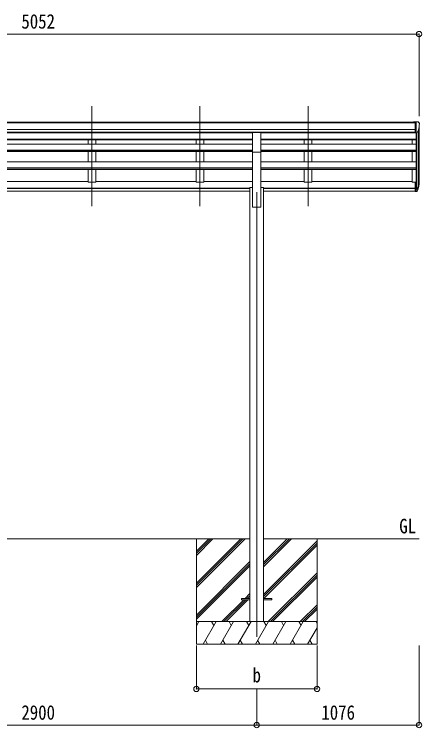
# Model space of a CAD drawing. Units: millimetres at full size, sheet at 1:35. Extents: x -9783 to 33754, y -10064 to 6752.
# Drawn here: x 17696 to 20396, y -4000 to 734 of the extents above; entities that cross this region are included whole.
import ezdxf
from ezdxf.enums import TextEntityAlignment as Align

# ---------------------------------------------------------------- set-up
doc = ezdxf.new("R2010")
doc.units = ezdxf.units.MM
doc.header["$LTSCALE"] = 35
doc.header["$PDMODE"] = 32
doc.header["$PDSIZE"] = 35
for name, color, linetype, lineweight in [('0-0_0', 7, 'Continuous', 9), ('0-1_本体', 4, 'Continuous', 9), ('0-2_部品', 7, 'Continuous', 9), ('0-8_PARTS2', 2, 'Continuous', 9), ('0-A_寸法', 6, 'Continuous', 9)]:
    doc.layers.add(name, color=color, linetype=linetype, lineweight=lineweight)
doc.styles.add('ＭＳ ゴシック', font='')
doc.styles.get('ＭＳ ゴシック').set_extended_font_data('MS Gothic')

msp = doc.modelspace()

# ---------------------------------------------------------------- linework, layer by layer
at = {"layer": '0-0_0'}
for p, q in [((16447.33, -2745.73), (19256.93, -2745.73)), ((18902.13, -2745.73), (18902.13, -3445.73)), ((18902.13, -3039.91), (19196.31, -2745.73)), ((18902.13, -3054.05), (19210.45, -2745.73)), ((18902.13, -3068.19), (19224.59, -2745.73)), ((18902.13, -2856.06), (19012.46, -2745.73)), ((18902.13, -2841.92), (18998.32, -2745.73)), ((18902.13, -2827.78), (18984.18, -2745.73)), ((19347.33, -2745.73), (20378.13, -2745.73)), ((19347.33, -2931.36), (19532.96, -2745.73)), ((19347.33, -2917.22), (19518.82, -2745.73)), ((19347.33, -2903.08), (19504.68, -2745.73)), ((19347.33, -3115.21), (19702.13, -2760.41)), ((19347.33, -3129.35), (19702.13, -2774.55)), ((19349.59, -3141.23), (19702.13, -2788.69)), ((19702.13, -2745.73), (19702.13, -3445.73)), ((18902.13, -3252.04), (19256.93, -2897.24)), ((18902.13, -3266.18), (19256.93, -2911.38)), ((18902.13, -3280.32), (19256.93, -2925.53)), ((19378.94, -3295.73), (19702.13, -2972.54)), ((19393.08, -3295.73), (19702.13, -2986.68)), ((19407.22, -3295.73), (19702.13, -3000.82)), ((19225.07, -3141.23), (19256.93, -3109.37)), ((19239.21, -3141.23), (19256.93, -3123.51)), ((19070.57, -3295.73), (19216.07, -3150.23)), ((19084.71, -3295.73), (19230.21, -3150.23)), ((19098.86, -3295.73), (19244.36, -3150.23)), ((19253.36, -3141.23), (19256.93, -3137.66)), ((19591.07, -3295.73), (19702.13, -3184.67)), ((19605.21, -3295.73), (19702.13, -3198.81)), ((19619.36, -3295.73), (19702.13, -3212.96)), ((19702.13, -3295.73), (18902.13, -3295.73)), ((18902.13, -3323.23), (18918.01, -3295.73)), ((18946.88, -3445.73), (19033.48, -3295.73)), ((19018.48, -3321.71), (19003.48, -3295.73)), ((19062.35, -3445.73), (19148.95, -3295.73)), ((19133.95, -3321.71), (19118.95, -3295.73)), ((19177.82, -3445.73), (19264.42, -3295.73)), ((19249.42, -3321.71), (19234.42, -3295.73)), ((19293.29, -3445.73), (19379.89, -3295.73)), ((19364.89, -3321.71), (19349.89, -3295.73)), ((19408.76, -3445.73), (19495.36, -3295.73)), ((19480.36, -3321.71), (19465.36, -3295.73)), ((19524.23, -3445.73), (19610.83, -3295.73)), ((19580.83, -3295.73), (19595.83, -3321.71)), ((19696.3, -3295.73), (19702.13, -3305.83)), ((19639.7, -3445.73), (19702.13, -3337.59)), ((18902.13, -3445.73), (19702.13, -3445.73)), ((18961.87, -3419.75), (18976.87, -3445.73)), ((19077.35, -3419.75), (19092.34, -3445.73)), ((19192.82, -3419.75), (19207.82, -3445.73)), ((19308.29, -3419.75), (19323.29, -3445.73)), ((19423.76, -3419.75), (19438.75, -3445.73)), ((19539.23, -3419.75), (19554.22, -3445.73)), ((19654.7, -3419.75), (19669.69, -3445.73))]:
    msp.add_line(p, q, dxfattribs=at)
at = {"layer": '0-1_本体'}
for p, q in [((15352.63, 18.39), (20351.63, 18.39)), ((15352.63, 13.04), (20351.63, 13.04)), ((15352.63, -30.49), (20351.63, -30.49)), ((20373.85, -37.16), (20373.85, -406.87)), ((20378.13, -382.6), (20378.13, -18.36)), ((15352.63, -48.16), (20351.63, -48.16)), ((16429.63, -50.53), (19274.63, -50.53)), ((16429.63, -53), (19274.63, -53)), ((18185.13, -50.53), (18185.13, -53)), ((18235.13, -50.53), (18235.13, -53)), ((18901.13, -50.53), (18901.13, -53)), ((18951.13, -50.53), (18951.13, -53)), ((19329.63, -50.65), (20351.63, -50.65)), ((19329.63, -53), (20358.13, -53)), ((19617.13, -50.53), (19617.13, -53)), ((19667.13, -50.53), (19667.13, -53)), ((20358.13, -52.99), (20358.13, -380.43)), ((20364.13, -52.51), (20364.13, -424.87)), ((16429.63, -95.19), (19274.63, -95.19)), ((16429.63, -96.59), (19274.63, -96.59)), ((16429.63, -100.28), (19274.63, -100.28)), ((16429.63, -127.52), (19274.63, -127.52)), ((18185.13, -100.28), (18185.13, -127.52)), ((18235.13, -100.28), (18235.13, -127.52)), ((18901.13, -100.28), (18901.13, -127.52)), ((18951.13, -100.28), (18951.13, -127.52)), ((19329.63, -95.19), (20358.13, -95.19)), ((19329.63, -96.59), (20358.13, -96.59)), ((19329.63, -100.28), (20358.13, -100.28)), ((19329.63, -127.52), (20358.13, -127.52)), ((19617.13, -100.28), (19617.13, -127.52)), ((19667.13, -100.28), (19667.13, -127.52)), ((20333.13, -127.52), (20333.13, -100.28)), ((16429.63, -168.25), (19274.63, -168.25)), ((16429.63, -169.73), (19274.63, -169.73)), ((16429.63, -176.55), (19274.63, -176.55)), ((18185.13, -176.55), (18185.13, -246.03)), ((18235.13, -176.55), (18235.13, -246.03)), ((18901.13, -176.55), (18901.13, -246.03)), ((18951.13, -176.55), (18951.13, -246.03)), ((19274.63, -545.73), (19274.63, -181.79)), ((19329.63, -168.25), (20358.13, -168.25)), ((19329.63, -169.73), (20358.13, -169.73)), ((19329.63, -176.55), (20358.13, -176.55)), ((19329.63, -545.73), (19329.63, -181.79)), ((19617.13, -176.55), (19617.13, -246.03)), ((19667.13, -176.55), (19667.13, -246.03)), ((20333.13, -246.03), (20333.13, -176.55)), ((16429.63, -246.03), (19274.63, -246.03)), ((19329.63, -246.03), (20358.13, -246.03)), ((16429.63, -285.35), (19274.63, -285.35)), ((16429.63, -286.83), (19274.63, -286.83)), ((16429.63, -296.31), (19274.63, -296.31)), ((18185.13, -296.31), (18185.13, -381.26)), ((18901.13, -296.31), (18901.13, -381.26)), ((19329.63, -285.35), (20358.13, -285.35)), ((19329.63, -286.83), (20358.13, -286.83)), ((19329.63, -296.31), (20358.13, -296.31)), ((19617.13, -296.31), (19617.13, -381.26)), ((20333.13, -381.26), (20333.13, -296.31)), ((17519.13, -376.46), (18185.13, -376.46)), ((18235.13, -376.46), (18901.13, -376.46)), ((18951.13, -376.46), (19274.63, -376.46)), ((19329.63, -376.46), (19617.13, -376.46)), ((19667.13, -376.46), (20333.13, -376.46)), ((16447.13, -420.77), (19257.13, -420.77)), ((16447.13, -422.15), (19257.13, -422.15)), ((19257.13, -415.73), (19274.63, -415.73)), ((19257.13, -415.73), (19257.13, -3295.73)), ((19329.63, -415.73), (19347.13, -415.73)), ((19347.13, -415.73), (19347.13, -3295.73)), ((19347.13, -420.77), (20351.63, -420.77)), ((19347.13, -422.15), (20351.63, -422.15)), ((20351.63, -381.26), (20333.13, -381.26)), ((16447.13, -439.32), (19257.13, -439.32)), ((19347.13, -439.32), (20351.63, -439.32)), ((19274.63, -545.73), (19329.63, -545.73))]:
    msp.add_line(p, q, dxfattribs=at)
for points in [[(18235.13, -296.31), (18235.13, -381.26), (18185.13, -381.26)], [(18951.13, -296.31), (18951.13, -381.26), (18901.13, -381.26)], [(19667.13, -296.31), (19667.13, -381.26), (19617.13, -381.26)]]:
    msp.add_lwpolyline(points, dxfattribs=at)
at = {"layer": '0-2_部品'}
for p, q in [((20351.63, 19.99), (20341.63, 19.91)), ((20341.63, 18.39), (20341.63, 19.91)), ((20351.63, -51.99), (20351.63, 19.99)), ((20370.13, 19.99), (20351.63, 19.99)), ((20358.13, -52.99), (20358.13, 19.99)), ((20370.13, 19.99), (20372.46, 19.85)), ((20373.22, 19.43), (20377.29, 13.62)), ((20380.13, 10.62), (20380.13, 9.99)), ((20365.75, -51.18), (20375.03, -35.11)), ((19274.63, -49.87), (19329.63, -49.87)), ((19274.63, -181.95), (19274.63, -49.87)), ((19329.63, -181.95), (19329.63, -49.87)), ((20351.63, -51.99), (20358.13, -51.99)), ((20358.13, -52.99), (20363.34, -52.67)), ((19274.63, -181.95), (19329.63, -181.95)), ((20351.63, -380.43), (20351.63, -441.5)), ((20351.63, -380.43), (20358.13, -380.43)), ((20351.63, -418.75), (20358.13, -418.75)), ((20351.63, -424.15), (20358.13, -424.15)), ((20358.13, -380.43), (20358.13, -442.32)), ((20358.13, -425.15), (20363.26, -425.15)), ((20364.56, -424.4), (20374.32, -405.98)), ((20375.74, -406.47), (20365.57, -425.65)), ((20373.15, -423.33), (20365.57, -440.82)), ((20351.63, -441.5), (20358.13, -441.5)), ((20358.13, -427.15), (20362.98, -427.15)), ((20358.13, -442.32), (20362.98, -442.32))]:
    msp.add_line(p, q, dxfattribs=at)
at = {"layer": '0-2_部品', "color": 4}
for p, q in [((19202.33, -3141.23), (19202.33, -3150.23)), ((19257.13, -3141.23), (19202.33, -3141.23)), ((19257.13, -3150.23), (19202.33, -3150.23)), ((19401.93, -3141.23), (19347.13, -3141.23))]:
    msp.add_line(p, q, dxfattribs=at)
msp.add_lwpolyline([(19401.93, -3141.23), (19401.93, -3150.23), (19347.13, -3150.23)], dxfattribs=at)
at = {"layer": '0-2_部品'}
for centre, radius, start, end in [((20372.4, 18.85), 1, 35, 86.5), ((20178.13, 9.99), 202, 347.09739, 0), ((20377.13, 10.62), 3, 0, 87), ((20363.16, -49.68), 3, 273.5, 330), ((20290.18, -380.03), 88.05, 342.78929, 2.77608), ((20289.47, -384.31), 89.07, 345.58812, 5.50424), ((20362.98, -424.15), 3, 270, 330), ((20363.26, -423.65), 1.5, 270, 330), ((20244.91, -387.25), 133.22, 344.28698, 356.72013), ((20362.98, -439.32), 3, 270, 330)]:
    msp.add_arc(centre, radius, start, end, dxfattribs=at)
at = {"layer": '0-8_PARTS2'}
for p, q in [((18210.13, -539.53), (18210.13, 123)), ((18926.13, -539.53), (18926.13, 123)), ((19642.13, -539.53), (19642.13, 123)), ((19302.13, -445.73), (19302.13, -3395.73))]:
    msp.add_line(p, q, dxfattribs=at)
at = {"layer": '0-A_寸法'}
for p, q in [((15326.13, 602.63), (20378.13, 602.63)), ((20378.13, 602.63), (20378.13, 57.01)), ((18902.13, -3742.12), (18902.13, -3453.15)), ((19702.13, -3742.12), (19702.13, -3453.15)), ((20378.13, -3982.09), (20378.13, -3453.15)), ((18902.13, -3742.12), (19702.13, -3742.12)), ((19302.13, -3982.09), (19302.13, -3742.12)), ((16402.13, -3982.09), (19302.13, -3982.09)), ((19302.13, -3982.09), (20378.13, -3982.09))]:
    msp.add_line(p, q, dxfattribs=at)
for p in [(20378.13, 602.63), (18902.13, -3742.12), (19702.13, -3742.12), (19302.13, -3982.09), (20378.13, -3982.09)]:
    msp.add_point(p, dxfattribs=at)

# ---------------------------------------------------------------- texts
at = {"layer": '0-0_0', "style": 'ＭＳ ゴシック', "width": 0.85}
msp.add_text('GL', height=96.22, dxfattribs=at).set_placement((20246.91, -2738.79), align=Align.BOTTOM_LEFT)
at = {"layer": '0-A_寸法', "color": 7, "style": 'ＭＳ ゴシック', "width": 0.85}
for s, p in [('5052', (17742.76, 609.63)), ('b', (19274.79, -3727.74)), ('2900', (17742.76, -3975.09)), ('1076', (19730.76, -3975.09))]:
    msp.add_text(s, height=96.22, dxfattribs=at).set_placement(p, align=Align.BOTTOM_LEFT)

doc.saveas('drawing.dxf')
